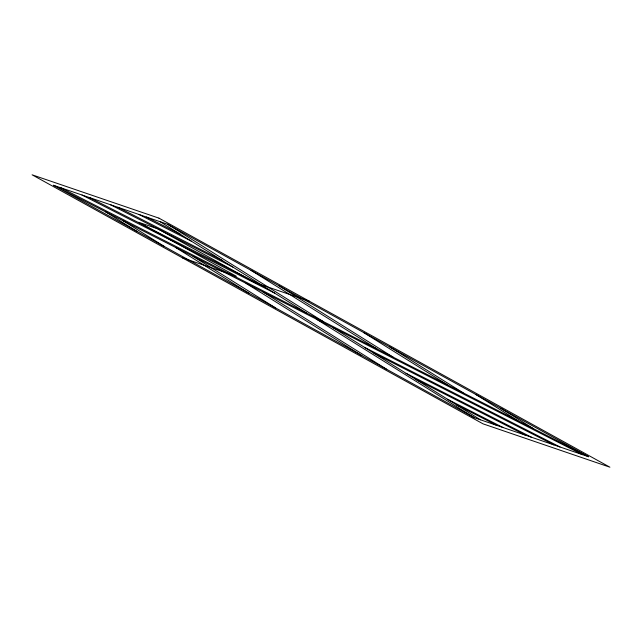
<?xml version="1.0" encoding="UTF-8"?>
<svg xmlns="http://www.w3.org/2000/svg" width="642" height="642" viewBox="0 0 642 642"><rect width="100%" height="100%" fill="white"/><g stroke="black" fill="none" stroke-linecap="round" stroke-linejoin="round"><path stroke-width="0.96" d="M53.471 185.273L167.634 224.275L588.529 456.727L474.366 417.725L53.471 185.273L582.519 454.672M182.416 257.827L236.328 276.245L138.624 222.276L157.651 228.777L255.355 282.745L309.259 301.162M146.488 217.052L180.458 234.362M139.097 214.524L191.139 241.031M117.951 207.302L222.445 260.556M110.552 204.774L232.853 267.056M89.415 197.551L264.432 286.757M82.016 195.024L274.575 293.081M60.87 187.801L588.529 456.727M364.528 347.354L559.984 446.976M373.957 353.252L553.974 444.922M406.057 373.323L531.448 437.226M415.222 379.053L525.437 435.172M447.586 399.284L502.903 427.476M456.486 404.845L496.9 425.421M500.84 408.304L533.205 428.535M476.011 394.589L517.998 420.783M389.774 346.961L463.139 392.824M363.5 332.452L447.474 384.839M278.7 285.618L393.065 357.104M250.99 270.306L376.95 348.895M167.634 224.275L322.998 321.393M332.692 327.46L480.377 419.78M160.235 221.747L306.419 312.951M316.289 319.106L474.366 417.725M262.891 291.909L386.685 369.302M246.03 283.331L361.855 355.588M193.082 256.367L275.611 307.959M175.78 247.555L249.337 293.45M123.28 220.824L164.545 246.616M105.521 211.78L136.826 231.305M158.943 218.144L32.1 174.809L483.057 423.856L609.9 467.191L158.943 218.144"/></g></svg>
